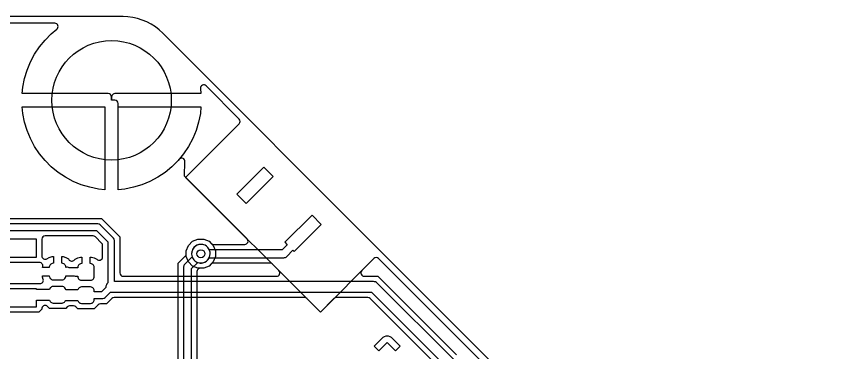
# Model space of a CAD drawing. Header units: millimetres. Extents: x -12.6 to 79.4, y -27 to 65.1.
# Drawn here: x 47.51 to 79.4, y 52.23 to 65.07 of the extents above; entities that cross this region are included whole.
import ezdxf

# ---------------------------------------------------------------- set-up
doc = ezdxf.new("R2010")
doc.units = ezdxf.units.MM

msp = doc.modelspace()

# ---------------------------------------------------------------- linework, layer by layer
at = {"layer": '16_copper'}
for points in [[(41.732, 57.353), (50.759, 57.353), (51.46, 56.652), (51.46, 55.27, 0.414214), (51.587, 55.143), (57.455, 55.143, 0.668179), (57.545, 55.36), (57.291, 55.614, 0.198912), (57.201, 55.651), (55.046, 55.651, 0.198912), (54.957, 55.614), (54.876, 55.533), (54.67, 55.448), (54.448, 55.448), (54.243, 55.533), (54.085, 55.69), (54, 55.896), (54, 56.118), (54.085, 56.324), (54.243, 56.481), (54.448, 56.566), (54.67, 56.566), (54.876, 56.481), (54.957, 56.4, 0.198912), (55.046, 56.363), (56.236, 56.363, 0.668179), (56.325, 56.579), (53.927, 58.978), (53.951, 59.532, 0.647991), (53.745, 59.636), (53.731, 59.624, 0.123761), (53.687, 59.57), (53.448, 59.332), (53.188, 59.118), (52.908, 58.931), (52.611, 58.772), (52.299, 58.643), (51.977, 58.546), (51.647, 58.48), (51.397, 58.455), (51.397, 61.749, 0.414214), (51.27, 61.876), (51.143, 61.876), (51.143, 62.003, 0.414214), (51.016, 62.13), (47.722, 62.13), (47.747, 62.38), (47.813, 62.71), (47.91, 63.032), (48.039, 63.344), (48.198, 63.641), (48.385, 63.921), (48.599, 64.181), (48.837, 64.42), (49.052, 64.596, 0.704284), (48.971, 64.821), (38.621, 64.821, 0.414214)], [(64.295, 51.892), (61.307, 54.881, 0.198912), (61.163, 54.94), (51.257, 54.94), (51.257, 56.515, 0.198912), (51.22, 56.605), (50.712, 57.113, 0.198912), (50.622, 57.15), (38.1, 57.15)], [(40.589, 56.896), (50.57, 56.896), (51.003, 56.462), (51.003, 54.895, 0.255706), (50.929, 54.715), (50.76, 54.547), (50.483, 54.547), (50.483, 54.594), (50.476, 54.625), (50.464, 54.653), (50.447, 54.679), (50.425, 54.702), (50.399, 54.719), (50.37, 54.731), (50.339, 54.737), (49.991, 54.737), (49.96, 54.731), (49.931, 54.719), (49.905, 54.702), (49.883, 54.679), (49.866, 54.653), (49.854, 54.625), (49.853, 54.623), (49.394, 54.623), (49.39, 54.64), (49.378, 54.669), (49.361, 54.695), (49.339, 54.717), (49.313, 54.734), (49.284, 54.746), (49.253, 54.752), (48.905, 54.752), (48.874, 54.746), (48.845, 54.734), (48.819, 54.717), (48.797, 54.695), (48.78, 54.669), (48.768, 54.64), (48.767, 54.638), (48.274, 54.638), (48.274, 54.661), (47.074, 54.661)], [(46.99, 54.864), (48.408, 54.864, 0.49315), (48.531, 55.024), (48.507, 55.11), (48.507, 55.165), (48.761, 55.165), (48.761, 55.149), (48.768, 55.119), (48.78, 55.09), (48.797, 55.064), (48.819, 55.041), (48.845, 55.024), (48.874, 55.012), (48.905, 55.006), (49.253, 55.006), (49.284, 55.012), (49.313, 55.024), (49.339, 55.041), (49.361, 55.064), (49.378, 55.09), (49.39, 55.119), (49.396, 55.149), (49.396, 55.165), (49.718, 55.165, 0.253654), (49.848, 55.15), (49.848, 55.134), (49.854, 55.103), (49.866, 55.075), (49.883, 55.049), (49.905, 55.026), (49.931, 55.009), (49.96, 54.997), (49.991, 54.991), (50.339, 54.991), (50.37, 54.997), (50.399, 55.009), (50.425, 55.026), (50.447, 55.049), (50.464, 55.075), (50.476, 55.103), (50.483, 55.134), (50.483, 55.483), (50.476, 55.514), (50.464, 55.542), (50.447, 55.568), (50.425, 55.591), (50.399, 55.608), (50.37, 55.62), (50.339, 55.626), (50.324, 55.626), (50.324, 55.88), (50.378, 55.88), (50.483, 55.852), (50.577, 55.798, 0.692636), (50.8, 55.881), (50.8, 56.326, 0.198912), (50.763, 56.415), (50.523, 56.656, 0.198912), (50.433, 56.693), (48.604, 56.693, 0.414214), (48.477, 56.566), (48.477, 55.923, 0.577351), (48.668, 55.813), (48.761, 55.867), (48.866, 55.895), (48.92, 55.895), (48.92, 55.641), (48.905, 55.641), (48.874, 55.635), (48.845, 55.623), (48.819, 55.606), (48.797, 55.584), (48.78, 55.558), (48.768, 55.529), (48.761, 55.498), (48.761, 55.482), (48.507, 55.482, 0.546242), (48.38, 55.667), (46.99, 55.667)], [(76.789, 40.357), (61.356, 55.819, 0.414489), (61.177, 55.819), (60.718, 55.36, 0.668179), (60.808, 55.143), (61.332, 55.143), (64.342, 52.133, 0.198912)], [(47.074, 53.971), (48.274, 53.971), (48.274, 54.231), (48.767, 54.231), (48.768, 54.23), (48.78, 54.201), (48.797, 54.175), (48.819, 54.153), (48.845, 54.135), (48.874, 54.123), (48.905, 54.117), (49.253, 54.117), (49.284, 54.123), (49.313, 54.135), (49.339, 54.153), (49.361, 54.175), (49.378, 54.201), (49.385, 54.216), (49.853, 54.216), (49.854, 54.214), (49.866, 54.186), (49.883, 54.16), (49.905, 54.137), (49.931, 54.12), (49.96, 54.108), (49.991, 54.102), (50.339, 54.102), (50.37, 54.108), (50.399, 54.12), (50.425, 54.137), (50.447, 54.16), (50.464, 54.186), (50.476, 54.214), (50.483, 54.245), (50.483, 54.293), (50.813, 54.293, 0.198912), (50.903, 54.33), (51.108, 54.536), (51.13, 54.534), (61.079, 54.534), (64.068, 51.545, 0.25234)], [(64.043, 51.283), (61.032, 54.293, 0.198912), (60.942, 54.331), (59.741, 54.331, 0.198912), (59.651, 54.293), (59.131, 53.774), (58.611, 54.293, 0.198912), (58.522, 54.331), (51.243, 54.331, 0.198912), (51.154, 54.293), (50.949, 54.089), (50.717, 54.089, 0.198912), (50.627, 54.052), (50.474, 53.899), (49.856, 53.899), (49.779, 53.976, 0.198917), (49.689, 54.013), (49.539, 54.013, 0.198917), (49.45, 53.976), (49.388, 53.914), (48.77, 53.914), (48.694, 53.99, 0.596417), (48.481, 53.926), (48.478, 53.918, 0.048748), (48.477, 53.886), (48.358, 53.767), (46.99, 53.767)]]:
    msp.add_lwpolyline(points, format="xyb", dxfattribs=at)
for points in [[(50.639, 58.48), (50.309, 58.546), (49.986, 58.643), (49.675, 58.772), (49.378, 58.931), (49.098, 59.118), (48.837, 59.332), (48.599, 59.57), (48.385, 59.831), (48.198, 60.111), (48.039, 60.408), (47.91, 60.719), (47.813, 61.042), (47.747, 61.372), (47.722, 61.622), (50.889, 61.622), (50.889, 58.455)], [(57.327, 58.966), (56.973, 59.32), (55.934, 58.28), (56.287, 57.927)], [(48.274, 56.561), (47.074, 56.561), (47.074, 55.871), (48.274, 55.871)], [(61.183, 52.465), (61.528, 52.809), (61.586, 52.843), (61.65, 52.86), (61.717, 52.86), (61.782, 52.843), (61.84, 52.809), (62.184, 52.465), (62.005, 52.285), (61.684, 52.606), (61.363, 52.285)]]:
    msp.add_lwpolyline(points, close=True, dxfattribs=at)
for points in [[(54.629, 55.657, 0.237342), (54.881, 55.855), (57.734, 55.855, 0.198912), (57.842, 55.899), (58.078, 56.136), (58.126, 56.088), (59.165, 57.128), (58.812, 57.481), (57.772, 56.442), (57.863, 56.351), (57.671, 56.159), (54.881, 56.159), (54.879, 56.165), (54.856, 56.205), (54.827, 56.242), (54.794, 56.275), (54.757, 56.303), (54.717, 56.327), (54.674, 56.344), (54.629, 56.357), (54.583, 56.363), (54.536, 56.363), (54.49, 56.357), (54.445, 56.344), (54.402, 56.327), (54.361, 56.303), (54.324, 56.275), (54.291, 56.242), (54.263, 56.205), (54.24, 56.165), (54.222, 56.122), (54.21, 56.077), (54.204, 56.03), (54.204, 55.984), (54.21, 55.937), (54.222, 55.892), (54.24, 55.849), (54.263, 55.809), (54.291, 55.772), (54.324, 55.739), (54.361, 55.711), (54.402, 55.687), (54.445, 55.67), (54.49, 55.657), (54.536, 55.651), (54.583, 55.651)], [(49.526, 55.467, 0.253644), (49.396, 55.482), (49.396, 55.498), (49.39, 55.529), (49.378, 55.558), (49.361, 55.584), (49.339, 55.606), (49.313, 55.623), (49.284, 55.635), (49.253, 55.641), (49.238, 55.641), (49.238, 55.895), (49.292, 55.895), (49.397, 55.867), (49.491, 55.813, 0.491541), (49.695, 55.745), (49.718, 55.763, 0.087764), (49.753, 55.798), (49.847, 55.852), (49.952, 55.88), (50.006, 55.88), (50.006, 55.626), (49.991, 55.626), (49.96, 55.62), (49.931, 55.608), (49.905, 55.591), (49.883, 55.568), (49.866, 55.542), (49.854, 55.514), (49.848, 55.483), (49.848, 55.467)]]:
    msp.add_lwpolyline(points, format="xyb", close=True, dxfattribs=at)
at = {"layer": '1_copper'}
for points in [[(76.789, 40.357), (61.356, 55.819, 0.414489), (61.177, 55.819), (59.131, 53.774), (53.977, 58.928), (56.027, 60.978, 0.413938), (56.027, 61.158), (54.76, 62.427, 0.704627), (54.544, 62.325), (54.563, 62.13), (51.27, 62.13, 0.282464), (51.157, 62.06), (51.156, 62.059, -0.096011), (51.143, 62.003), (51.143, 61.876), (51.143, 61.876), (51.143, 62.003, 0.414214), (51.016, 62.13), (47.722, 62.13), (47.747, 62.38), (47.813, 62.71), (47.91, 63.032), (48.039, 63.344), (48.198, 63.641), (48.385, 63.921), (48.599, 64.181), (48.837, 64.42), (49.052, 64.596, 0.704284), (48.971, 64.821), (38.621, 64.821, 0.414214)], [(53.696, 49.89), (53.696, 55.646), (53.963, 55.914, 0.198912), (54, 56.004), (54, 56.118), (54.085, 56.324), (54.243, 56.481), (54.448, 56.566), (54.67, 56.566), (54.876, 56.481), (55.033, 56.324), (55.118, 56.118), (55.118, 55.896), (55.033, 55.69), (54.876, 55.533), (54.67, 55.448), (54.556, 55.448, 0.458), (54.407, 55.299), (54.407, 49.89, 0.198912)], [(54.204, 49.725), (54.204, 55.436), (54.439, 55.672, 0.944056), (54.717, 56.327), (54.674, 56.344, 0.627341), (54.224, 55.887), (53.943, 55.607, 0.198912), (53.899, 55.499), (53.899, 49.725)]]:
    msp.add_lwpolyline(points, format="xyb", dxfattribs=at)
for points in [[(50.639, 58.48), (50.309, 58.546), (49.986, 58.643), (49.675, 58.772), (49.378, 58.931), (49.098, 59.118), (48.837, 59.332), (48.599, 59.57), (48.385, 59.831), (48.198, 60.111), (48.039, 60.408), (47.91, 60.719), (47.813, 61.042), (47.747, 61.372), (47.722, 61.622), (50.889, 61.622), (50.889, 58.455)], [(51.397, 61.622), (54.563, 61.622), (54.539, 61.372), (54.473, 61.042), (54.375, 60.719), (54.246, 60.408), (54.088, 60.111), (53.9, 59.831), (53.687, 59.57), (53.448, 59.332), (53.188, 59.118), (52.908, 58.931), (52.611, 58.772), (52.299, 58.643), (51.977, 58.546), (51.647, 58.48), (51.397, 58.455)], [(61.183, 52.465), (61.528, 52.809), (61.586, 52.843), (61.65, 52.86), (61.717, 52.86), (61.782, 52.843), (61.84, 52.809), (62.184, 52.465), (62.005, 52.285), (61.684, 52.606), (61.363, 52.285)]]:
    msp.add_lwpolyline(points, close=True, dxfattribs=at)
at = {"layer": 'drills_PTH'}
msp.add_circle((51.143, 61.876), 2.286, dxfattribs=at)
at = {"layer": 'drills_via_1_16'}
msp.add_circle((54.559, 56.007), 0.152, dxfattribs=at)
at = {"layer": 'outline'}
msp.add_lwpolyline([(79.4, 0.736), (79.4, 37.207), (79.392, 37.394), (79.368, 37.58), (79.327, 37.764), (79.271, 37.944), (79.199, 38.118), (79.112, 38.285), (79.011, 38.444), (78.897, 38.594), (78.769, 38.733), (53.109, 64.441), (53.108, 64.442), (52.969, 64.57), (52.819, 64.684), (52.66, 64.786), (52.493, 64.873), (52.319, 64.945), (52.14, 65.001), (51.956, 65.042), (51.769, 65.067), (51.581, 65.075), (15.27, 65.075)], dxfattribs=at)

doc.saveas('drawing.dxf')
